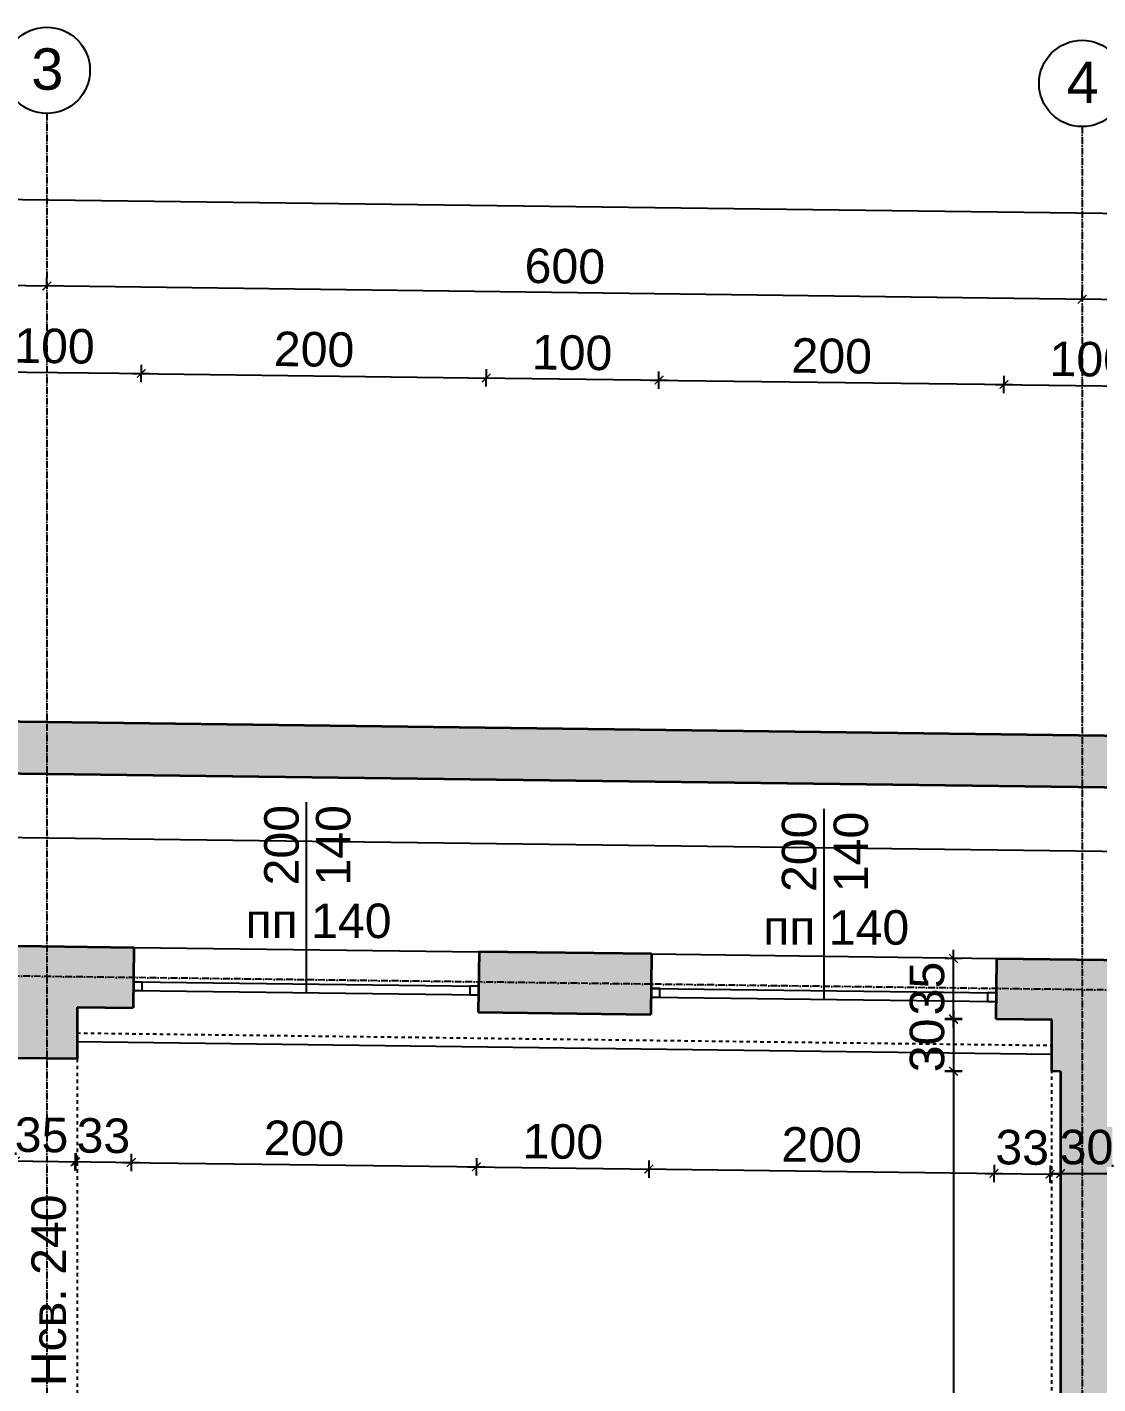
# Model space of a CAD drawing. Header units: inches. Extents: x -72385 to 39588, y -6525 to 66685.
# Drawn here: x -50796 to -50176, y 30854 to 31641 of the extents above; entities that cross this region are included whole.
import ezdxf

# ---------------------------------------------------------------- set-up
doc = ezdxf.new("R2010")
doc.units = ezdxf.units.IN
doc.header["$MEASUREMENT"] = 0
doc.linetypes.add('DashDot', pattern=[0.6, 0.4, -0.1, 0, -0.1])
doc.linetypes.add('Hidden', pattern=[0.4, 0.2, -0.2])
for name, color, linetype, lineweight in [('Изгледни линии', 253, 'Continuous', 25), ('Надписи Hсв', 252, 'Continuous', 25), ('Надписи коти външни', 252, 'Continuous', 25), ('Надписи коти вътрешни', 252, 'Continuous', 25), ('Надписи Оси', 252, 'Continuous', 25), ('Надписи прозорци', 252, 'Continuous', 25), ('Оси', 252, 'DashDot', 25), ('Прозорци', 251, 'Continuous', 25), ('Пунктир', 253, 'Hidden', 25), ('Разрезни линии', 7, 'Continuous', 35), ('Щрих стени', 254, 'Continuous', 25)]:
    doc.layers.add(name, color=color, linetype=linetype, lineweight=lineweight)
doc.styles.add('Arial Regular', font='arial.ttf')
doc.styles.get("Standard").update_dxf_attribs({"font": 'arial.ttf'})
doc.dimstyles.new('Annotative', dxfattribs={"dimscale": 0, "dimtxt": 20, "dimasz": 5, "dimexe": 5, "dimexo": 5, "dimgap": 5, "dimtad": 1, "dimdec": 0, "dimzin": 0, "dimdsep": 46, "dimtxsty": 'Standard', "dimblk": 'ARCHTICK', "dimcen": 5, "dimdle": 5, "dimadec": 0, "dimazin": 0, "dimtfac": 1, "dimtdec": 0, "dimtofl": 0, "dimtmove": 0, "dimatfit": 3, "dimldrblk": 'ARCHTICK', "dimfxl": 5, "dimfxlon": 1, "dimtolj": 1, "dimtzin": 0, "dimarcsym": 1})

# ---------------------------------------------------------------- blocks, each defined once
blk = doc.blocks.new('_ArchTick')
at = {"color": 0, "linetype": 'ByBlock', "const_width": 0.15}
blk.add_lwpolyline([(-0.5, -0.5), (0.5, 0.5)], dxfattribs=at)
blk = doc.blocks.new('*D26')
at = {"layer": 'Defpoints', "color": 0, "ltscale": 50, "transparency": 16777216}
for p in [(-50802.34, 31043.2), (-50767.34, 31042.75), (-50768.1, 30983.13)]:
    blk.add_point(p, dxfattribs=at)
at = {"layer": 'Надписи коти вътрешни', "color": 0, "lineweight": -2, "ltscale": 50, "transparency": 16777216}
for p, q in [((-50803.03, 30988.57), (-50803.16, 30978.57)), ((-50768.03, 30988.13), (-50768.16, 30978.13)), ((-50808.1, 30983.64), (-50763.1, 30983.06))]:
    blk.add_line(p, q, dxfattribs=at)
at = {"layer": 'Надписи коти вътрешни', "color": 0, "lineweight": -2, "ltscale": 50, "transparency": 16777216, "xscale": 5, "yscale": 5, "zscale": 5}
for p, rotation in [((-50803.1, 30983.57), 179.2706286525522), ((-50768.1, 30983.13), 359.2706286525522)]:
    blk.add_blockref('_ArchTick', p, dxfattribs=dict(at, rotation=rotation))
at = {"layer": 'Надписи коти вътрешни', "color": 0, "ltscale": 50, "transparency": 16777216, "insert": (-50787.9, 30998.6), "char_height": 20, "attachment_point": 5, "rotation": 359.27063}
blk.add_mtext('\\A1;35', dxfattribs=at)
blk = doc.blocks.new('*D27')
at = {"layer": 'Defpoints', "color": 0, "ltscale": 50, "transparency": 16777216}
for p in [(-50767.34, 31072.75), (-50734.82, 31072.34), (-50735.96, 30982.72)]:
    blk.add_point(p, dxfattribs=at)
at = {"layer": 'Надписи коти вътрешни', "color": 0, "lineweight": -2, "ltscale": 50, "transparency": 16777216}
for p, q in [((-50768.41, 30988.13), (-50768.54, 30978.13)), ((-50735.9, 30987.72), (-50736.03, 30977.72)), ((-50773.48, 30983.2), (-50730.96, 30982.65))]:
    blk.add_line(p, q, dxfattribs=at)
at = {"layer": 'Надписи коти вътрешни', "color": 0, "lineweight": -2, "ltscale": 50, "transparency": 16777216, "xscale": 5, "yscale": 5, "zscale": 5}
for p, rotation in [((-50768.48, 30983.13), 179.2706286525416), ((-50735.96, 30982.72), 359.2706286525416)]:
    blk.add_blockref('_ArchTick', p, dxfattribs=dict(at, rotation=rotation))
at = {"layer": 'Надписи коти вътрешни', "color": 0, "ltscale": 50, "transparency": 16777216, "insert": (-50752.03, 30998.14), "char_height": 20, "attachment_point": 5, "rotation": 359.27063}
blk.add_mtext('\\A1;33', dxfattribs=at)
blk = doc.blocks.new('*D28')
at = {"layer": 'Defpoints', "color": 0, "ltscale": 50, "transparency": 16777216}
for p in [(-50734.82, 31072.34), (-50534.84, 31069.79), (-50535.98, 30980.17)]:
    blk.add_point(p, dxfattribs=at)
at = {"layer": 'Надписи коти вътрешни', "color": 0, "lineweight": -2, "ltscale": 50, "transparency": 16777216}
for p, q in [((-50735.9, 30987.72), (-50736.03, 30977.72)), ((-50740.96, 30982.78), (-50530.98, 30980.11)), ((-50535.91, 30985.17), (-50536.04, 30975.17))]:
    blk.add_line(p, q, dxfattribs=at)
at = {"layer": 'Надписи коти вътрешни', "color": 0, "lineweight": -2, "ltscale": 50, "transparency": 16777216, "xscale": 5, "yscale": 5, "zscale": 5}
for p, rotation in [((-50735.96, 30982.72), 179.2706286525454), ((-50535.98, 30980.17), 359.2706286525454)]:
    blk.add_blockref('_ArchTick', p, dxfattribs=dict(at, rotation=rotation))
at = {"layer": 'Надписи коти вътрешни', "color": 0, "ltscale": 50, "transparency": 16777216, "insert": (-50635.78, 30996.66), "char_height": 20, "attachment_point": 5, "rotation": 359.27063}
blk.add_mtext('\\A1;200', dxfattribs=at)
blk = doc.blocks.new('*D5375')
at = {"layer": 'Defpoints', "color": 0, "ltscale": 50, "transparency": 16777216}
for p in [(-50534.84, 31069.79), (-50434.82, 31068.52), (-50435.96, 30978.9)]:
    blk.add_point(p, dxfattribs=at)
at = {"layer": 'Надписи коти вътрешни', "color": 0, "lineweight": -2, "ltscale": 50, "transparency": 16777216}
for p, q in [((-50540.98, 30980.24), (-50430.96, 30978.84)), ((-50535.91, 30985.17), (-50536.04, 30975.17)), ((-50435.9, 30983.9), (-50436.03, 30973.9))]:
    blk.add_line(p, q, dxfattribs=at)
at = {"layer": 'Надписи коти вътрешни', "color": 0, "lineweight": -2, "ltscale": 50, "transparency": 16777216, "xscale": 5, "yscale": 5, "zscale": 5}
for p, rotation in [((-50535.98, 30980.17), 179.2706286525332), ((-50435.96, 30978.9), 359.2706286525333)]:
    blk.add_blockref('_ArchTick', p, dxfattribs=dict(at, rotation=rotation))
at = {"layer": 'Надписи коти вътрешни', "color": 0, "ltscale": 50, "transparency": 16777216, "insert": (-50485.78, 30994.75), "char_height": 20, "attachment_point": 5, "rotation": 359.27063}
blk.add_mtext('\\A1;100', dxfattribs=at)
blk = doc.blocks.new('*D29')
at = {"layer": 'Defpoints', "color": 0, "ltscale": 50, "transparency": 16777216}
for p in [(-50434.82, 31068.52), (-50234.84, 31065.98), (-50235.98, 30976.35)]:
    blk.add_point(p, dxfattribs=at)
at = {"layer": 'Надписи коти вътрешни', "color": 0, "lineweight": -2, "ltscale": 50, "transparency": 16777216}
for p, q in [((-50440.96, 30978.96), (-50230.98, 30976.29)), ((-50435.9, 30983.9), (-50436.03, 30973.9)), ((-50235.91, 30981.35), (-50236.04, 30971.35))]:
    blk.add_line(p, q, dxfattribs=at)
at = {"layer": 'Надписи коти вътрешни', "color": 0, "lineweight": -2, "ltscale": 50, "transparency": 16777216, "xscale": 5, "yscale": 5, "zscale": 5}
for p, rotation in [((-50435.96, 30978.9), 179.2706286525444), ((-50235.98, 30976.35), 359.2706286525444)]:
    blk.add_blockref('_ArchTick', p, dxfattribs=dict(at, rotation=rotation))
at = {"layer": 'Надписи коти вътрешни', "color": 0, "ltscale": 50, "transparency": 16777216, "insert": (-50335.78, 30992.84), "char_height": 20, "attachment_point": 5, "rotation": 359.27063}
blk.add_mtext('\\A1;200', dxfattribs=at)
blk = doc.blocks.new('*D30')
at = {"layer": 'Defpoints', "color": 0, "ltscale": 50, "transparency": 16777216}
for p in [(-50202.34, 31065.56), (-50259.43, 31035.56), (-50202.34, 31035.56)]:
    blk.add_point(p, dxfattribs=at)
at = {"layer": 'Надписи коти вътрешни', "color": 0, "lineweight": -2, "ltscale": 50, "transparency": 16777216}
for p, q in [((-50254.43, 31065.56), (-50264.43, 31065.56)), ((-50259.43, 31070.56), (-50259.43, 31030.56)), ((-50254.43, 31035.56), (-50264.43, 31035.56))]:
    blk.add_line(p, q, dxfattribs=at)
at = {"layer": 'Надписи коти вътрешни', "color": 0, "lineweight": -2, "ltscale": 50, "transparency": 16777216, "xscale": 5, "yscale": 5, "zscale": 5}
for p, rotation in [((-50259.43, 31065.56), 90), ((-50259.43, 31035.56), 270)]:
    blk.add_blockref('_ArchTick', p, dxfattribs=dict(at, rotation=rotation))
at = {"layer": 'Надписи коти вътрешни', "color": 0, "ltscale": 50, "transparency": 16777216, "insert": (-50274.64, 31050.56), "char_height": 20, "attachment_point": 5, "rotation": 90}
blk.add_mtext('\\A1;30', dxfattribs=at)
blk = doc.blocks.new('*D31')
at = {"layer": 'Defpoints', "color": 0, "ltscale": 50, "transparency": 16777216}
for p in [(-50234.84, 31065.98), (-50202.34, 31065.56), (-50203.48, 30975.94)]:
    blk.add_point(p, dxfattribs=at)
at = {"layer": 'Надписи коти вътрешни', "color": 0, "lineweight": -2, "ltscale": 50, "transparency": 16777216}
for p, q in [((-50235.91, 30981.35), (-50236.04, 30971.35)), ((-50203.41, 30980.94), (-50203.54, 30970.94)), ((-50240.98, 30976.42), (-50198.48, 30975.88))]:
    blk.add_line(p, q, dxfattribs=at)
at = {"layer": 'Надписи коти вътрешни', "color": 0, "lineweight": -2, "ltscale": 50, "transparency": 16777216, "xscale": 5, "yscale": 5, "zscale": 5}
for p, rotation in [((-50235.98, 30976.35), 179.2706286525687), ((-50203.48, 30975.94), 359.2706286525686)]:
    blk.add_blockref('_ArchTick', p, dxfattribs=dict(at, rotation=rotation))
at = {"layer": 'Надписи коти вътрешни', "color": 0, "ltscale": 50, "transparency": 16777216, "insert": (-50219.53, 30991.36), "char_height": 20, "attachment_point": 5, "rotation": 359.27063}
blk.add_mtext('\\A1;33', dxfattribs=at)
blk = doc.blocks.new('*D930')
at = {"layer": 'Defpoints', "color": 0, "ltscale": 50, "transparency": 16777216}
for p in [(-50197.34, 31035.5), (-50259.43, 30530.45), (-50197.34, 30530.45)]:
    blk.add_point(p, dxfattribs=at)
at = {"layer": 'Надписи коти вътрешни', "color": 0, "lineweight": -2, "ltscale": 50, "transparency": 16777216}
for p, q in [((-50254.43, 31035.5), (-50264.43, 31035.5)), ((-50259.43, 31040.5), (-50259.43, 30525.45)), ((-50254.43, 30530.45), (-50264.43, 30530.45))]:
    blk.add_line(p, q, dxfattribs=at)
at = {"layer": 'Надписи коти вътрешни', "color": 0, "lineweight": -2, "ltscale": 50, "transparency": 16777216, "xscale": 5, "yscale": 5, "zscale": 5}
for p, rotation in [((-50259.43, 31035.5), 90), ((-50259.43, 30530.45), 270)]:
    blk.add_blockref('_ArchTick', p, dxfattribs=dict(at, rotation=rotation))
at = {"layer": 'Надписи коти вътрешни', "color": 0, "ltscale": 50, "transparency": 16777216, "insert": (-50274.64, 30782.97), "char_height": 20, "attachment_point": 5, "rotation": 90}
blk.add_mtext('\\A1;505', dxfattribs=at)
blk = doc.blocks.new('*D2810')
at = {"layer": 'Defpoints', "color": 0, "ltscale": 50, "transparency": 16777216}
for p in [(-51367.34, 31215.4), (-46569.84, 31154.33), (-46570.31, 31117.2)]:
    blk.add_point(p, dxfattribs=at)
at = {"layer": 'Надписи коти вътрешни', "color": 0, "lineweight": -2, "ltscale": 50, "transparency": 16777216}
for p, q in [((-51372.81, 31178.34), (-46565.31, 31117.14)), ((-51367.75, 31183.28), (-51367.87, 31173.28)), ((-46570.25, 31122.2), (-46570.37, 31112.2))]:
    blk.add_line(p, q, dxfattribs=at)
at = {"layer": 'Надписи коти вътрешни', "color": 0, "lineweight": -2, "ltscale": 50, "transparency": 16777216, "xscale": 5, "yscale": 5, "zscale": 5}
for p, rotation in [((-51367.81, 31178.28), 179.2706286525473), ((-46570.31, 31117.2), 359.2706286525473)]:
    blk.add_blockref('_ArchTick', p, dxfattribs=dict(at, rotation=rotation))
at = {"layer": 'Надписи коти вътрешни', "color": 0, "ltscale": 50, "transparency": 16777216, "insert": (-48968.87, 31162.95), "char_height": 20, "attachment_point": 5, "rotation": 359.27063}
blk.add_mtext('\\A1;4798', dxfattribs=at)
blk = doc.blocks.new('*D5856')
at = {"layer": 'Defpoints', "color": 0, "ltscale": 50, "transparency": 16777216}
for p in [(-50730.14, 31439.81), (-50834.39, 31108.61), (-50734.38, 31107.34)]:
    blk.add_point(p, dxfattribs=at)
at = {"layer": 'Надписи коти външни', "color": 0, "lineweight": -2, "ltscale": 50, "transparency": 16777216}
for p, q in [((-50830.22, 31436.08), (-50830.1, 31446.08)), ((-50730.21, 31434.81), (-50730.08, 31444.81)), ((-50835.16, 31441.15), (-50725.14, 31439.75))]:
    blk.add_line(p, q, dxfattribs=at)
at = {"layer": 'Надписи коти външни', "color": 0, "lineweight": -2, "ltscale": 50, "transparency": 16777216, "xscale": 5, "yscale": 5, "zscale": 5}
for p, rotation in [((-50830.16, 31441.08), 179.2706286525417), ((-50730.14, 31439.81), 359.2706286525417)]:
    blk.add_blockref('_ArchTick', p, dxfattribs=dict(at, rotation=rotation))
at = {"layer": 'Надписи коти външни', "color": 0, "ltscale": 50, "transparency": 16777216, "insert": (-50780.41, 31455.66), "char_height": 20, "attachment_point": 5, "rotation": 359.27063}
blk.add_mtext('\\A1;100', dxfattribs=at)
blk = doc.blocks.new('*D5857')
at = {"layer": 'Defpoints', "color": 0, "ltscale": 50, "transparency": 16777216}
for p in [(-50530.16, 31437.26), (-50734.38, 31107.34), (-50534.39, 31104.79)]:
    blk.add_point(p, dxfattribs=at)
at = {"layer": 'Надписи коти външни', "color": 0, "lineweight": -2, "ltscale": 50, "transparency": 16777216}
for p, q in [((-50730.21, 31434.81), (-50730.08, 31444.81)), ((-50735.14, 31439.87), (-50525.16, 31437.2)), ((-50530.22, 31432.26), (-50530.1, 31442.26))]:
    blk.add_line(p, q, dxfattribs=at)
at = {"layer": 'Надписи коти външни', "color": 0, "lineweight": -2, "ltscale": 50, "transparency": 16777216, "xscale": 5, "yscale": 5, "zscale": 5}
for p, rotation in [((-50730.14, 31439.81), 179.2706286525475), ((-50530.16, 31437.26), 359.2706286525475)]:
    blk.add_blockref('_ArchTick', p, dxfattribs=dict(at, rotation=rotation))
at = {"layer": 'Надписи коти външни', "color": 0, "ltscale": 50, "transparency": 16777216, "insert": (-50629.96, 31453.75), "char_height": 20, "attachment_point": 5, "rotation": 359.27063}
blk.add_mtext('\\A1;200', dxfattribs=at)
blk = doc.blocks.new('*D5858')
at = {"layer": 'Defpoints', "color": 0, "ltscale": 50, "transparency": 16777216}
for p in [(-50430.14, 31435.99), (-50534.39, 31104.79), (-50434.38, 31103.52)]:
    blk.add_point(p, dxfattribs=at)
at = {"layer": 'Надписи коти външни', "color": 0, "lineweight": -2, "ltscale": 50, "transparency": 16777216}
for p, q in [((-50535.16, 31437.33), (-50425.14, 31435.93)), ((-50530.22, 31432.26), (-50530.1, 31442.26)), ((-50430.21, 31430.99), (-50430.08, 31440.99))]:
    blk.add_line(p, q, dxfattribs=at)
at = {"layer": 'Надписи коти външни', "color": 0, "lineweight": -2, "ltscale": 50, "transparency": 16777216, "xscale": 5, "yscale": 5, "zscale": 5}
for p, rotation in [((-50530.16, 31437.26), 179.2706286525395), ((-50430.14, 31435.99), 359.2706286525396)]:
    blk.add_blockref('_ArchTick', p, dxfattribs=dict(at, rotation=rotation))
at = {"layer": 'Надписи коти външни', "color": 0, "ltscale": 50, "transparency": 16777216, "insert": (-50480.41, 31451.84), "char_height": 20, "attachment_point": 5, "rotation": 359.27063}
blk.add_mtext('\\A1;100', dxfattribs=at)
blk = doc.blocks.new('*D5859')
at = {"layer": 'Defpoints', "color": 0, "ltscale": 50, "transparency": 16777216}
for p in [(-50230.16, 31433.45), (-50434.38, 31103.52), (-50234.39, 31100.97)]:
    blk.add_point(p, dxfattribs=at)
at = {"layer": 'Надписи коти външни', "color": 0, "lineweight": -2, "ltscale": 50, "transparency": 16777216}
for p, q in [((-50435.14, 31436.05), (-50225.16, 31433.38)), ((-50430.21, 31430.99), (-50430.08, 31440.99)), ((-50230.22, 31428.45), (-50230.1, 31438.44))]:
    blk.add_line(p, q, dxfattribs=at)
at = {"layer": 'Надписи коти външни', "color": 0, "lineweight": -2, "ltscale": 50, "transparency": 16777216, "xscale": 5, "yscale": 5, "zscale": 5}
for p, rotation in [((-50430.14, 31435.99), 179.2706286525496), ((-50230.16, 31433.45), 359.2706286525496)]:
    blk.add_blockref('_ArchTick', p, dxfattribs=dict(at, rotation=rotation))
at = {"layer": 'Надписи коти външни', "color": 0, "ltscale": 50, "transparency": 16777216, "insert": (-50329.96, 31449.93), "char_height": 20, "attachment_point": 5, "rotation": 359.27063}
blk.add_mtext('\\A1;200', dxfattribs=at)
blk = doc.blocks.new('*D5860')
at = {"layer": 'Defpoints', "color": 0, "ltscale": 50, "transparency": 16777216}
for p in [(-50130.14, 31432.17), (-50234.39, 31100.97), (-50134.38, 31099.7)]:
    blk.add_point(p, dxfattribs=at)
at = {"layer": 'Надписи коти външни', "color": 0, "lineweight": -2, "ltscale": 50, "transparency": 16777216}
for p, q in [((-50230.22, 31428.45), (-50230.1, 31438.44)), ((-50130.21, 31427.17), (-50130.08, 31437.17)), ((-50235.16, 31433.51), (-50125.14, 31432.11))]:
    blk.add_line(p, q, dxfattribs=at)
at = {"layer": 'Надписи коти външни', "color": 0, "lineweight": -2, "ltscale": 50, "transparency": 16777216, "xscale": 5, "yscale": 5, "zscale": 5}
for p, rotation in [((-50230.16, 31433.45), 179.2706286525458), ((-50130.14, 31432.17), 359.2706286525458)]:
    blk.add_blockref('_ArchTick', p, dxfattribs=dict(at, rotation=rotation))
at = {"layer": 'Надписи коти външни', "color": 0, "ltscale": 50, "transparency": 16777216, "insert": (-50180.41, 31448.02), "char_height": 20, "attachment_point": 5, "rotation": 359.27063}
blk.add_mtext('\\A1;100', dxfattribs=at)
blk = doc.blocks.new('*D5986')
at = {"layer": 'Defpoints', "color": 0, "ltscale": 50, "transparency": 16777216}
for p in [(-50184.84, 31482.87), (-50184.84, 31482.87), (-49584.84, 31475.23)]:
    blk.add_point(p, dxfattribs=at)
at = {"layer": 'Надписи коти външни', "color": 0, "lineweight": -2, "ltscale": 50, "transparency": 16777216}
for p, q in [((-49579.84, 31475.17), (-50189.84, 31482.94)), ((-50184.84, 31482.87), (-50184.77, 31487.87)), ((-49584.84, 31475.23), (-49584.77, 31480.23))]:
    blk.add_line(p, q, dxfattribs=at)
at = {"layer": 'Надписи коти външни', "color": 0, "lineweight": -2, "ltscale": 50, "transparency": 16777216, "xscale": 5, "yscale": 5, "zscale": 5}
for p, rotation in [((-50184.84, 31482.87), 179.2706286525463), ((-49584.84, 31475.23), 359.2706286525462)]:
    blk.add_blockref('_ArchTick', p, dxfattribs=dict(at, rotation=rotation))
at = {"layer": 'Надписи коти външни', "color": 0, "ltscale": 50, "transparency": 16777216, "insert": (-49884.64, 31494.26), "char_height": 20, "attachment_point": 5, "rotation": 359.27063}
blk.add_mtext('\\A1;600', dxfattribs=at)
blk = doc.blocks.new('*D5987')
at = {"layer": 'Defpoints', "color": 0, "ltscale": 50, "transparency": 16777216}
for p in [(-50784.84, 31490.51), (-50784.84, 31490.51), (-50184.84, 31482.87)]:
    blk.add_point(p, dxfattribs=at)
at = {"layer": 'Надписи коти външни', "color": 0, "lineweight": -2, "ltscale": 50, "transparency": 16777216}
for p, q in [((-50179.84, 31482.81), (-50789.84, 31490.57)), ((-50784.84, 31490.51), (-50784.77, 31495.51)), ((-50184.84, 31482.87), (-50184.77, 31487.87))]:
    blk.add_line(p, q, dxfattribs=at)
at = {"layer": 'Надписи коти външни', "color": 0, "lineweight": -2, "ltscale": 50, "transparency": 16777216, "xscale": 5, "yscale": 5, "zscale": 5}
for p, rotation in [((-50784.84, 31490.51), 179.2706286525475), ((-50184.84, 31482.87), 359.2706286525476)]:
    blk.add_blockref('_ArchTick', p, dxfattribs=dict(at, rotation=rotation))
at = {"layer": 'Надписи коти външни', "color": 0, "ltscale": 50, "transparency": 16777216, "insert": (-50484.64, 31501.9), "char_height": 20, "attachment_point": 5, "rotation": 359.27063}
blk.add_mtext('\\A1;600', dxfattribs=at)
blk = doc.blocks.new('*D5988')
at = {"layer": 'Defpoints', "color": 0, "ltscale": 50, "transparency": 16777216}
for p in [(-51384.84, 31498.15), (-51384.84, 31498.15), (-50784.84, 31490.51)]:
    blk.add_point(p, dxfattribs=at)
at = {"layer": 'Надписи коти външни', "color": 0, "lineweight": -2, "ltscale": 50, "transparency": 16777216}
for p, q in [((-50779.84, 31490.45), (-51389.84, 31498.21)), ((-51384.84, 31498.15), (-51384.77, 31503.15)), ((-50784.84, 31490.51), (-50784.77, 31495.51))]:
    blk.add_line(p, q, dxfattribs=at)
at = {"layer": 'Надписи коти външни', "color": 0, "lineweight": -2, "ltscale": 50, "transparency": 16777216, "xscale": 5, "yscale": 5, "zscale": 5}
for p, rotation in [((-51384.84, 31498.15), 179.2706286525476), ((-50784.84, 31490.51), 359.2706286525476)]:
    blk.add_blockref('_ArchTick', p, dxfattribs=dict(at, rotation=rotation))
at = {"layer": 'Надписи коти външни', "color": 0, "ltscale": 50, "transparency": 16777216, "insert": (-51084.64, 31509.54), "char_height": 20, "attachment_point": 5, "rotation": 359.27063}
blk.add_mtext('\\A1;600', dxfattribs=at)
blk = doc.blocks.new('*D5961')
at = {"layer": 'Defpoints', "color": 0, "ltscale": 50, "transparency": 16777216}
for p in [(-40216.83, 31405.98), (-52317.34, 31127.49), (-40222.34, 30973.51)]:
    blk.add_point(p, dxfattribs=at)
at = {"layer": 'Надписи коти външни', "color": 0, "lineweight": -2, "ltscale": 50, "transparency": 16777216}
for p, q in [((-52311.9, 31554.95), (-52311.77, 31564.95)), ((-52316.83, 31560.02), (-40211.83, 31405.91)), ((-40216.9, 31400.98), (-40216.77, 31410.98))]:
    blk.add_line(p, q, dxfattribs=at)
at = {"layer": 'Надписи коти външни', "color": 0, "lineweight": -2, "ltscale": 50, "transparency": 16777216, "xscale": 5, "yscale": 5, "zscale": 5}
for p, rotation in [((-52311.83, 31559.95), 179.2706286525472), ((-40216.83, 31405.98), 359.2706286525473)]:
    blk.add_blockref('_ArchTick', p, dxfattribs=dict(at, rotation=rotation))
at = {"layer": 'Надписи коти външни', "color": 0, "ltscale": 50, "transparency": 16777216, "insert": (-46264.14, 31498.18), "char_height": 20, "attachment_point": 5, "rotation": 359.27063}
blk.add_mtext('\\A1;12095', dxfattribs=at)
blk = doc.blocks.new('*D7141')
at = {"layer": 'Defpoints', "color": 0, "ltscale": 10, "transparency": 16777216}
for p in [(-50197.34, 31035.5), (-50167.34, 31035.5), (-50167.34, 30976.3)]:
    blk.add_point(p, dxfattribs=at)
at = {"layer": 'Надписи коти вътрешни', "color": 0, "lineweight": -2, "ltscale": 10, "transparency": 16777216}
for p, q in [((-50197.34, 30981.3), (-50197.34, 30971.3)), ((-50167.34, 30981.3), (-50167.34, 30971.3)), ((-50202.34, 30976.3), (-50162.34, 30976.3))]:
    blk.add_line(p, q, dxfattribs=at)
at = {"layer": 'Надписи коти вътрешни', "color": 0, "lineweight": -2, "ltscale": 10, "transparency": 16777216, "xscale": 5, "yscale": 5, "zscale": 5, "rotation": 180}
blk.add_blockref('_ArchTick', (-50197.34, 30976.3), dxfattribs=at)
at = {"layer": 'Надписи коти вътрешни', "color": 0, "lineweight": -2, "ltscale": 10, "transparency": 16777216, "xscale": 5, "yscale": 5, "zscale": 5}
blk.add_blockref('_ArchTick', (-50167.34, 30976.3), dxfattribs=at)
at = {"layer": 'Надписи коти вътрешни', "color": 0, "ltscale": 10, "transparency": 16777216, "insert": (-50182.34, 30991.52), "char_height": 20, "attachment_point": 5}
blk.add_mtext('\\A1;30', dxfattribs=at)
blk = doc.blocks.new('*D7264')
at = {"layer": 'Defpoints', "color": 0, "ltscale": 10, "transparency": 16777216}
for p in [(-50259.43, 31100.97), (-50234.84, 31100.97), (-50234.84, 31065.98)]:
    blk.add_point(p, dxfattribs=at)
at = {"layer": 'Надписи коти вътрешни', "color": 0, "lineweight": -2, "ltscale": 10, "transparency": 16777216}
for p, q in [((-50259.43, 31060.98), (-50259.43, 31105.97)), ((-50254.43, 31100.97), (-50264.43, 31100.97)), ((-50254.43, 31065.98), (-50264.43, 31065.98))]:
    blk.add_line(p, q, dxfattribs=at)
at = {"layer": 'Надписи коти вътрешни', "color": 0, "lineweight": -2, "ltscale": 10, "transparency": 16777216, "xscale": 5, "yscale": 5, "zscale": 5}
for p, rotation in [((-50259.43, 31100.97), 90), ((-50259.43, 31065.98), 270)]:
    blk.add_blockref('_ArchTick', p, dxfattribs=dict(at, rotation=rotation))
at = {"layer": 'Надписи коти вътрешни', "color": 0, "ltscale": 10, "transparency": 16777216, "insert": (-50274.64, 31083.47), "char_height": 20, "attachment_point": 5, "rotation": 90}
blk.add_mtext('\\A1;35', dxfattribs=at)

msp = doc.modelspace()

# ---------------------------------------------------------------- hatches: boundary and pattern name
at = {"layer": 'Щрих стени', "ltscale": 10}
h = msp.add_hatch(color=256, dxfattribs=at)
h.dxf.hatch_style = 1
h.paths.add_polyline_path([(-46539.84, 31183.95), (-51397.34, 31245.79), (-51397.34, 31115.78), (-51367.34, 31115.4), (-51367.34, 31215.4), (-46569.84, 31154.33), (-46569.84, 31074.32), (-46539.84, 31073.94)])
h = msp.add_hatch(color=256, dxfattribs=at)
h.dxf.hatch_style = 1
h.paths.add_polyline_path([(-50167.34, 31065.12), (-50134.82, 31064.7), (-50134.38, 31099.7), (-50234.39, 31100.97), (-50234.84, 31065.98), (-50202.34, 31065.56), (-50202.34, 31035.56), (-50197.34, 31035.5), (-50197.34, 30530.45), (-50232.34, 30530.9), (-50232.34, 30470.89), (-50752.34, 30477.51), (-50752.34, 30537.52), (-50817.34, 30538.35), (-50817.34, 30478.34), (-51347.34, 30485.09), (-51347.34, 30540.09), (-51367.34, 30540.35), (-51367.34, 30552.85), (-51397.34, 30552.85), (-51397.34, 30540.73), (-51402.34, 30540.79), (-51402.34, 30513.29), (-51416.96, 30513.48), (-51417.34, 30483.48), (-51397.34, 30483.23), (-51397.34, 30175.7), (-51367.34, 30175.7), (-51367.34, 30185.32), (-51222.34, 30183.47), (-51221.96, 30213.47), (-51367.34, 30215.32), (-51367.34, 30455.34), (-51097.34, 30451.9), (-51097.34, 30211.88), (-51121.96, 30212.2), (-51122.34, 30182.2), (-51042.34, 30181.18), (-51041.96, 30211.18), (-51067.34, 30211.5), (-51067.34, 30451.52), (-50797.34, 30448.08), (-50797.34, 30208.06), (-50941.96, 30209.91), (-50942.34, 30179.91), (-50667.34, 30176.41), (-50666.96, 30206.4), (-50767.34, 30207.68), (-50767.34, 30447.7), (-50497.34, 30444.26), (-50497.34, 30359.26), (-50467.34, 30359.26), (-50467.34, 30431.38), (-50197.34, 30427.94), (-50197.34, 30212.93), (-50467.34, 30216.36), (-50467.34, 30289.25), (-50497.34, 30289.25), (-50497.34, 30204.25), (-50566.96, 30205.13), (-50567.34, 30175.13), (-47202.34, 30132.3), (-47202.34, 30057.29), (-47139.84, 30057.29), (-47139.84, 30131.5), (-46899.84, 30128.44), (-46899.46, 30158.44), (-46924.84, 30158.77), (-46924.84, 30229.15), (-46954.84, 30229.15), (-46954.84, 30159.15), (-47139.84, 30161.5), (-47139.84, 30232.3), (-47202.34, 30232.3), (-47202.34, 30162.3), (-49017.34, 30185.4), (-49017.34, 30225.79), (-49047.34, 30225.79), (-49047.34, 30185.79), (-50167.34, 30200.04)])
h.paths.add_polyline_path([(-50434.38, 31103.52), (-50534.39, 31104.79), (-50534.84, 31069.79), (-50434.82, 31068.52)])
h.paths.add_polyline_path([(-50734.38, 31107.34), (-50834.39, 31108.61), (-50834.84, 31073.61), (-50802.34, 31073.2), (-50802.34, 31043.2), (-50767.34, 31042.75), (-50767.34, 31072.75), (-50734.82, 31072.34)])
h.paths.add_polyline_path([(-51034.38, 31111.16), (-51134.39, 31112.43), (-51134.84, 31077.43), (-51034.82, 31076.16)])

# ---------------------------------------------------------------- linework, layer by layer
at = {"layer": 'Изгледни линии', "ltscale": 50}
for p, q in [((-50734.38, 31107.34), (-50534.39, 31104.79)), ((-50434.38, 31103.52), (-50234.39, 31100.97)), ((-50767.4, 31052.75), (-50202.4, 31045.56))]:
    msp.add_line(p, q, dxfattribs=at)
at = {"layer": 'Надписи Оси', "ltscale": 50}
for centre in [(-50784.84, 31615.52), (-50184.84, 31607.88)]:
    msp.add_circle(centre, 25, dxfattribs=at)
at = {"layer": 'Надписи прозорци', "ltscale": 50}
for p, q in [((-50634.38, 31081.06), (-50634.38, 31191.53)), ((-50334.38, 31077.24), (-50334.38, 31187.71))]:
    msp.add_line(p, q, dxfattribs=at)
at = {"layer": 'Оси', "ltscale": 10}
for p, q in [((-50784.84, 31590.52), (-50784.84, 28790.29)), ((-50184.84, 31582.88), (-50184.84, 28782.65)), ((-39839.84, 30951.14), (-52799.84, 31116.13))]:
    msp.add_line(p, q, dxfattribs=at)
at = {"layer": 'Прозорци', "ltscale": 50}
for p, q in [((-50734.69, 31082.34), (-50534.71, 31079.79)), ((-50734.63, 31087.34), (-50534.65, 31084.79)), ((-50434.63, 31083.52), (-50234.65, 31080.97)), ((-50434.69, 31078.52), (-50234.71, 31075.97))]:
    msp.add_line(p, q, dxfattribs=at)
for points in [[(-50734.69, 31082.34), (-50729.69, 31082.28), (-50729.63, 31087.28), (-50734.63, 31087.34), (-50734.69, 31082.34)], [(-50539.71, 31079.86), (-50534.71, 31079.79), (-50534.65, 31084.79), (-50539.65, 31084.86), (-50539.71, 31079.86)], [(-50434.69, 31078.52), (-50429.69, 31078.46), (-50429.63, 31083.46), (-50434.63, 31083.52), (-50434.69, 31078.52)], [(-50239.71, 31076.04), (-50234.71, 31075.97), (-50234.65, 31080.97), (-50239.65, 31081.04), (-50239.71, 31076.04)]]:
    msp.add_lwpolyline(points, dxfattribs=at)
at = {"layer": 'Пунктир', "ltscale": 10}
for p, q in [((-50767.34, 31057.75), (-50202.34, 31050.56)), ((-50767.34, 31042.75), (-50767.34, 30537.71)), ((-50202.34, 30530.52), (-50202.34, 31035.56))]:
    msp.add_line(p, q, dxfattribs=at)
at = {"layer": 'Разрезни линии', "ltscale": 50}
for p, q in [((-51397.34, 31245.79), (-46539.84, 31183.95)), ((-51367.34, 31215.4), (-46569.84, 31154.33)), ((-50834.39, 31108.61), (-50734.38, 31107.34)), ((-50734.38, 31107.34), (-50734.82, 31072.34)), ((-50534.39, 31104.79), (-50534.84, 31069.79)), ((-50434.38, 31103.52), (-50534.39, 31104.79)), ((-50434.38, 31103.52), (-50434.82, 31068.52)), ((-50234.39, 31100.97), (-50234.84, 31065.98)), ((-50234.39, 31100.97), (-50134.38, 31099.7)), ((-50767.34, 31072.75), (-50767.34, 31042.75)), ((-50767.34, 31072.75), (-50734.82, 31072.34)), ((-50534.84, 31069.79), (-50434.82, 31068.52)), ((-50234.84, 31065.98), (-50202.34, 31065.56)), ((-50202.34, 31035.56), (-50202.34, 31065.56)), ((-50767.34, 31042.75), (-50802.34, 31043.2)), ((-50197.34, 31035.5), (-50202.34, 31035.56)), ((-50197.34, 31035.5), (-50197.34, 30530.45))]:
    msp.add_line(p, q, dxfattribs=at)

# ---------------------------------------------------------------- texts
at = {"layer": 'Надписи Hсв', "ltscale": 100, "insert": (-50793.78, 30853.07), "char_height": 20, "width": 180.4891, "attachment_point": 1, "rotation": 90, "style": 'Arial Regular'}
msp.add_mtext('Hсв. 240', dxfattribs=at)
at = {"layer": 'Надписи Оси', "ltscale": 100, "char_height": 24, "width": 27.2128, "attachment_point": 1, "style": 'Arial Regular'}
for s, insert in [('\\pxqc;3', (-50798.16, 31628.24)), ('\\pxqc;4', (-50198.16, 31620.6))]:
    msp.add_mtext(s, dxfattribs=dict(at, insert=insert))
at = {"layer": 'Надписи прозорци', "ltscale": 100, "char_height": 20, "width": 180.4891, "attachment_point": 1, "rotation": 90, "style": 'Arial Regular'}
for s, insert in [('200', (-50658.9, 31143.23)), ('140', (-50628.9, 31143.15)), ('200', (-50358.9, 31139.42)), ('140', (-50328.9, 31139.33))]:
    msp.add_mtext(s, dxfattribs=dict(at, insert=insert))
at = {"layer": 'Надписи прозорци', "ltscale": 100, "char_height": 20, "width": 180.4891, "attachment_point": 1, "style": 'Arial Regular'}
for insert in [(-50669.7, 31132.72), (-50369.7, 31128.9)]:
    msp.add_mtext('пп 140', dxfattribs=dict(at, insert=insert))

# ---------------------------------------------------------------- dimensions: what is measured, and where the dimension line sits
at = {"layer": 'Надписи коти външни', "ltscale": 50}
dim = msp.add_aligned_dim(p1=(-52317.34, 31127.49), p2=(-40222.34, 30973.51), distance=432.5, text='12095', dimstyle='Annotative', override={"dimscale": 0, "dimtix": 0, "dimtofl": 0, "dimtmove": 0, "dimatfit": 3}, dxfattribs=at)
dim.commit()
dim.dimension.update_dxf_attribs({"geometry": '*D5961', "text_midpoint": (-46264.14, 31498.18)})
for p1, p2, distance, picture, middle in [((-50784.84, 31490.51), (-51384.84, 31498.15), 0, '*D5988', (-51084.64, 31509.54)), ((-50184.84, 31482.87), (-50784.84, 31490.51), 0, '*D5987', (-50484.64, 31501.9)), ((-49584.84, 31475.23), (-50184.84, 31482.87), 0, '*D5986', (-49884.64, 31494.26)), ((-50734.38, 31107.34), (-50534.39, 31104.79), 332.5, '*D5857', (-50629.96, 31453.75)), ((-50434.38, 31103.52), (-50234.39, 31100.97), 332.5, '*D5859', (-50329.96, 31449.93))]:
    dim = msp.add_aligned_dim(p1=p1, p2=p2, distance=distance, dimstyle='Annotative', override={"dimscale": 0, "dimtix": 0, "dimtofl": 0, "dimtmove": 0, "dimatfit": 3}, dxfattribs=at)
    dim.commit()
    dim.dimension.update_dxf_attribs({"geometry": picture, "text_midpoint": middle})
for base, p1, p2, picture, middle in [((-50730.14, 31439.81), (-50834.39, 31108.61), (-50734.38, 31107.34), '*D5856', (-50780.6, 31440.45)), ((-50430.14, 31435.99), (-50534.39, 31104.79), (-50434.38, 31103.52), '*D5858', (-50480.6, 31436.63)), ((-50130.14, 31432.17), (-50234.39, 31100.97), (-50134.38, 31099.7), '*D5860', (-50180.6, 31432.81))]:
    dim = msp.add_linear_dim(base=base, p1=p1, p2=p2, angle=359.27063, dimstyle='Annotative', override={"dimscale": 0, "dimtix": 0, "dimtofl": 0, "dimtmove": 0, "dimatfit": 3}, dxfattribs=at)
    dim.commit()
    dim.dimension.update_dxf_attribs({"geometry": picture, "text_midpoint": middle, "dimtype": 129})
at = {"layer": 'Надписи коти вътрешни', "ltscale": 50}
for p1, p2, distance, picture, middle in [((-51367.34, 31215.4), (-46569.84, 31154.33), -37.13, '*D2810', (-48968.87, 31162.95)), ((-50734.82, 31072.34), (-50534.84, 31069.79), -89.63, '*D28', (-50635.78, 30996.66)), ((-50534.84, 31069.79), (-50434.82, 31068.52), -89.63, '*D5375', (-50485.78, 30994.75)), ((-50434.82, 31068.52), (-50234.84, 31065.98), -89.63, '*D29', (-50335.78, 30992.84))]:
    dim = msp.add_aligned_dim(p1=p1, p2=p2, distance=distance, dimstyle='Annotative', override={"dimscale": 0, "dimtix": 0, "dimtofl": 0, "dimtmove": 0, "dimatfit": 3}, dxfattribs=at)
    dim.commit()
    dim.dimension.update_dxf_attribs({"geometry": picture, "text_midpoint": middle})
at = {"layer": 'Надписи коти вътрешни', "ltscale": 10}
for base, p1, p2, angle, picture, middle in [((-50259.43, 31100.97), (-50234.84, 31065.98), (-50234.84, 31100.97), 90, '*D7264', (-50259.43, 31083.47)), ((-50167.34, 30976.3), (-50197.34, 31035.5), (-50167.34, 31035.5), 0, '*D7141', (-50182.34, 30976.3))]:
    dim = msp.add_linear_dim(base=base, p1=p1, p2=p2, angle=angle, dimstyle='Annotative', override={"dimscale": 0, "dimtix": 0, "dimtofl": 0, "dimtmove": 0, "dimatfit": 3}, dxfattribs=at)
    dim.commit()
    dim.dimension.update_dxf_attribs({"geometry": picture, "text_midpoint": middle, "dimtype": 129})
at = {"layer": 'Надписи коти вътрешни', "ltscale": 50}
for base, p1, p2, angle, picture, middle, dimtype in [((-50735.96, 30982.72), (-50767.34, 31072.75), (-50734.82, 31072.34), 359.27063, '*D27', (-50752.22, 30982.93), 129), ((-50259.43, 31035.56), (-50202.34, 31065.56), (-50202.34, 31035.56), 90, '*D30', (-50259.43, 31050.56), 128), ((-50203.48, 30975.94), (-50234.84, 31065.98), (-50202.34, 31065.56), 359.27063, '*D31', (-50219.73, 30976.15), 129), ((-50768.1, 30983.13), (-50802.34, 31043.2), (-50767.34, 31042.75), 359.27063, '*D26', (-50788.1, 30983.38), 129)]:
    dim = msp.add_linear_dim(base=base, p1=p1, p2=p2, angle=angle, dimstyle='Annotative', override={"dimscale": 0, "dimtix": 0, "dimtofl": 0, "dimtmove": 0, "dimatfit": 3}, dxfattribs=at)
    dim.commit()
    dim.dimension.update_dxf_attribs({"geometry": picture, "text_midpoint": middle, "dimtype": dimtype})
dim = msp.add_linear_dim(base=(-50259.43, 30530.45), p1=(-50197.34, 31035.5), p2=(-50197.34, 30530.45), angle=90, dimstyle='Annotative', override={"dimscale": 0, "dimtix": 0, "dimtofl": 0, "dimtmove": 0, "dimatfit": 3}, dxfattribs=at)
dim.commit()
dim.dimension.update_dxf_attribs({"geometry": '*D930', "text_midpoint": (-50274.64, 30782.97)})

doc.saveas('drawing.dxf')
